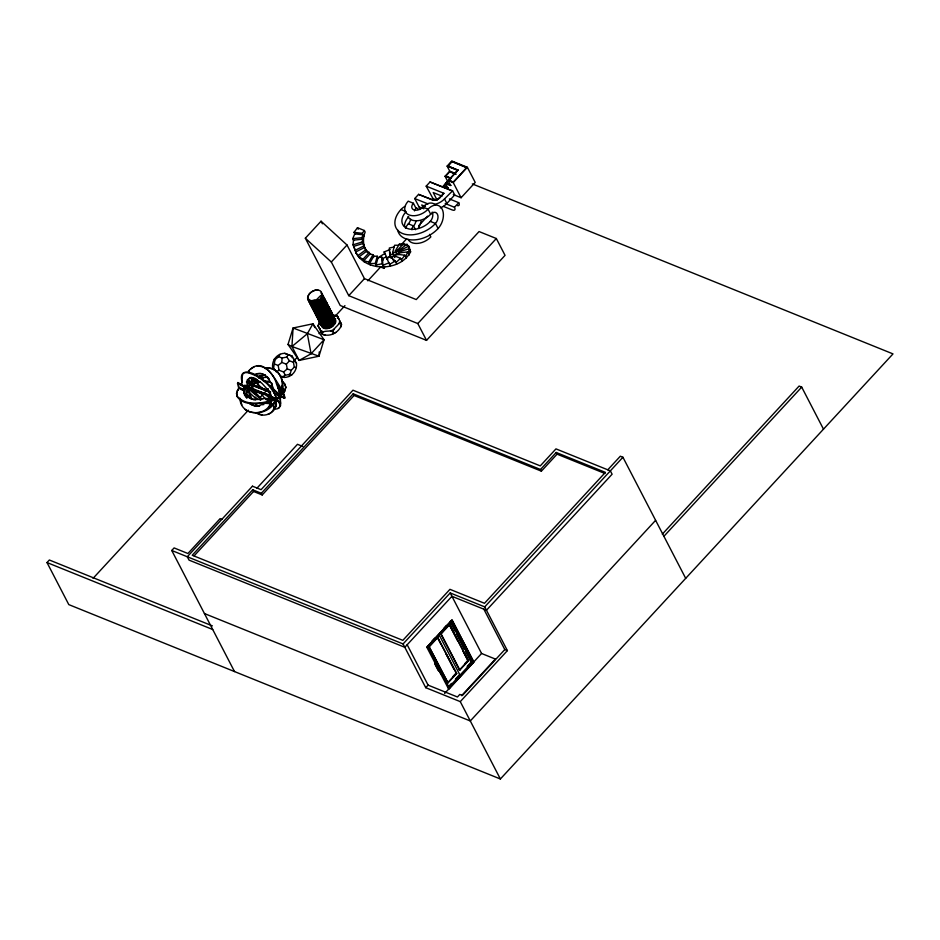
<?xml version="1.0" encoding="UTF-8"?>
<svg xmlns="http://www.w3.org/2000/svg" width="940" height="940" viewBox="0 0 940 940"><rect width="100%" height="100%" fill="white"/><g stroke="black" fill="none" stroke-linecap="round" stroke-linejoin="round"><path stroke-width="1.41" d="M244.318 387.151L244.635 389.736L240.123 387.914M273.775 369.737L272.635 367.54C271.66 360.22 277.265 353.358 284.738 353.311L292.105 356.107L296.453 363.193C297.428 370.513 291.823 377.375 284.35 377.422L280.191 375.977M275.549 370.865L273.563 368.022L275.044 359.703L278.698 356.671L280.026 354.31M291.894 374.849L290.025 374.273L285.302 375.272L283.598 371.97L279.051 370.243L278.158 365.484L281.812 362.44L282.082 358.034L278.698 356.671M319.236 351.948L318.977 356.213L291.941 346.519L293.08 327.99L312.914 323.806L324.041 339.74L318.977 356.213L299.143 360.408L288.016 344.463L293.08 327.99L324.041 339.74L311.081 353.781L299.143 360.408L291.941 346.519L288.016 344.463M242.309 375.894L243.013 373.568M309.624 300.906C308.861 312.527 331.35 302.421 322.279 295.595M314.336 309.988C313.561 321.609 336.062 311.504 326.991 304.678M315.006 311.281C314.324 321.832 334.323 314.642 328.882 306.675M317.027 315.17C316.334 325.722 336.344 318.531 330.904 310.576M319.048 319.071C316.933 332.96 342.254 325.381 333.042 316.357M321.738 324.265C321.045 330.786 330.727 329.212 333.312 325.44M400.887 252.684L399.841 250.663L408.736 246.163L410.604 251.826C400.546 271.343 365.507 272.483 355.637 251.991L364.532 247.502L367.657 252.555C362.887 246.879 362.429 238.725 365.166 232.027L364.379 230.512L357.47 227.727L353.992 232.356L355.038 234.377M359.809 258.406L356.424 253.506L352.994 244.823L353.499 240.182L362.617 239.207L362.311 241.98L363.886 245.011M408.524 253.424L409.029 248.795L399.712 251.638M244.212 386.963C240.934 398.513 255.997 401.251 264.68 398.407L270.391 400.71L267.865 396.515L264.504 394.353L244.8 387.315L237.479 383.403L238.678 387.891L236.469 393.39L237.327 396.668M270.473 401.368C261.908 401.639 271.589 405.128 270.473 401.368L265.926 399.524M279.11 387.914L281.377 388.831C284.832 378.996 277.041 366.365 265.997 368.139M324.782 303.256L324.993 302.081M326.803 307.145L327.014 305.97M329.494 312.339L329.705 311.163M331.503 316.228L331.714 315.053M334.405 320.246L333.582 322.655L331.338 324.911M278.264 388.572L281.612 389.924L280.061 394.401L280.602 395.435L283.187 392.967L282.881 390.617L280.59 389.701M236.598 393.966L237.338 391.592M285.748 387.104C285.09 392.25 281.706 389.078 282.776 385.353C283.199 375.812 275.232 366.236 265.045 368.539M280.496 405.728L280.39 396.339L284.75 398.384L284.033 397.738M267.935 402.849L270.321 403.812C266.866 413.33 252.12 415.245 244.846 409.288M335.803 332.49L333.712 333.065L333.077 331.832C333.488 327.179 339.845 325.628 339.681 320.834L341.572 324.57C339.516 332.255 329.646 337.66 322.244 334.099L318.108 325.804L318.942 323.219L318.249 326.121M247.749 379.76L247.596 386.481L250.275 383.555C244.271 372.722 249.229 388.96 245.692 385.905M375.26 263.505L377.245 256.221L373.803 256.232L369.526 263.529L375.26 263.505L376.822 266.537M394.177 247.008L389.325 248.019L389.771 254.799L391.334 257.83L394.189 255.562L392.626 252.531L394.612 245.246L398.913 245.234M290.025 374.273L291.224 370.36L294.302 367.023L293.421 362.253L294.749 359.891M257.678 380.406L257.49 382.016L260.262 381.546M340.75 327.144L341.431 324.23L337.378 316.052L334.605 315.217L337.437 316.251M334.299 324.1L334.875 322.726L334.264 323.947M353.757 240.687L352.712 238.678L354.779 233.872L363.075 234.812L361.841 237.691L363.404 240.722M397.796 254.822L398.619 252.895L407.737 251.92L409.311 254.94M405.669 256.714L407.737 251.92M248.371 387.973L249.241 385.952L251.05 385.048L260.086 388.467M279.133 395.223L278.252 397.232L276.442 398.137L272.741 389.336L279.133 395.223L275.244 393.649M276.853 393.472C282.799 396.68 276.407 385.012 276.055 382.357C273.211 374.296 266.478 365.742 257.137 366.06M248.783 371.735L249.488 370.384M320.752 295.466L316.404 299.837L311.692 300.73A7.297 4.735 -27.4 0 1 310.482 292.692A7.297 4.735 -27.4 0 1 321.386 292.14M320.81 297.992L321.421 296.77M322.831 301.893L323.442 300.659M325.452 304.548L322.596 308.05L319.506 309.53M326.133 305.853C324.488 309.624 319.741 312.068 315.77 310.764M327.473 308.449C325.828 312.209 321.092 314.665 317.109 313.349M327.531 310.976L328.142 309.742M330.833 314.935L329.247 317.356M332.854 318.825C331.209 322.596 326.474 325.052 322.49 323.736M379.384 266.49L383.99 268.358L385.001 266.349M280.496 405.739L278.593 408.207A24.91 9.212 42.7 0 1 274.492 408.947M247.796 379.466L249.288 378.338A17.355 6.709 43.9 0 1 252.696 378.362L254.129 378.797M251.885 377.88L250.745 382.921L248.148 381.875M252.531 377.669L251.403 382.016L254.658 378.855L254.094 378.221M282.082 358.034L286.806 357.047L288.134 354.686L292.105 356.107M291.941 346.519L307.333 333.747L312.914 323.806L314.888 327.59M289.062 376.423L290.389 374.061M368.738 262.013L373.015 254.717L370.019 253.988L363.733 260.779L368.738 262.013L370.313 265.033M407.713 245.81L403.777 243.425L397.491 250.228L399.065 253.26L396.845 254.035L395.282 251.004L399.559 243.719L404.564 244.941M248.336 371.194C263.153 355.156 274.198 377.904 281.377 388.831M237.374 390.547L237.961 389.701M244.635 389.736L246.445 387.386L245.892 386.998M250.686 383.896L249.993 384.848L250.886 384.049L246.797 382.322M279.286 407.525C281.941 404.165 274.938 395.728 276.384 404.752C274.809 413.706 263.282 418.218 255.986 412.754M353.992 232.356L362.288 233.296L364.379 230.512M394.506 257.043L396.598 254.27L404.893 255.198L406.456 258.23M401.415 259.839L404.893 255.198M283.516 392.532C287.522 390.029 281.93 389.724 283.516 392.532L281.248 391.616M283.328 393.649L281.06 395.799C285.325 400.992 284.867 393.049 281.072 392.732M323.196 305.676L324.171 304.478M326.192 308.379L322.455 311.516L319.248 312.433M327.907 314.759L328.882 313.572M330.892 317.462L328.647 319.718M332.913 321.351L327.578 325.099L323.16 325.029M254.717 375.554L257.067 373.697L261.014 373.415M432.988 198.587L426.196 186.143L430.038 181.972L452.575 190.832L454.713 194.944L446.864 203.451A12.455 8.096 -27.4 0 1 440.296 207.905M420.486 208.845A12.455 8.272 -68 0 1 419.087 206.964L414.728 198.552L418.582 194.38L432.482 199.75A5.734 3.725 -27.4 0 0 440.061 197.447L443.892 193.287L426.196 186.143M259.146 377.61L263.952 375.26M263.13 403.46C259.464 406.844 253.436 406.714 249.652 403.577M305.336 238.22L321.045 221.206L347.024 245.011L364.462 278.639L416.255 299.566L479.071 231.557L496.332 238.525L505.05 255.351L426.525 340.374L340.21 305.488L305.336 238.22L331.315 262.013L348.752 295.654L417.806 323.548L426.525 340.374M472.315 183.911L893 353.898L500.374 778.99L68.796 604.608L47 562.555L49.35 560.005L212.37 625.875M331.315 262.013L347.024 245.011M454.913 173.242L449.743 171.15L447.123 166.11L451.835 161.01L467.368 167.285L475.217 182.419L461.082 197.729L453.315 194.58M447.781 165.91L458.227 170.258L447.875 166.075L451.87 161.48L466.804 167.649L451.87 161.48M447.875 166.075L451.952 161.657M362.957 259.276L369.232 252.472L366.87 251.039L359.021 256.89L362.957 259.276L364.52 262.295M447.123 166.11L457.486 170.293L445.49 183.453L448.11 188.493L442.928 186.402L447.64 181.303L445.031 176.25L449.743 171.15M448.169 188.176L443.586 186.202L450.953 178.318L445.772 176.226L449.767 171.632L455.806 174.076M446.159 183.241L450.73 185.227L446.159 183.241L458.144 170.093M443.68 186.367L446.947 182.83M453.209 182.101L448.721 180.292L453.209 182.101L466.71 167.484M348.752 295.654L364.462 278.639M445.49 183.453L450.671 185.544L448.063 180.492L453.233 182.583L467.368 167.285M438.181 199.257L443.892 193.287M291.224 370.36L287.252 368.927L286.359 364.168L289.45 360.831L293.421 362.253M93.06 578.335L248.371 410.181M259.322 398.325L268.276 388.62M270.274 386.469L272.259 384.307M294.161 360.596L297.146 357.365M319.06 333.653L321.045 331.491M334.981 316.404L344.945 305.629M367.834 280.837L380.782 266.819M400.698 245.258L406.668 238.795M418.617 225.859L427.571 216.153M434.903 204.286A12.455 8.096 -27.4 0 0 444.503 198.904L452.575 190.832M325.087 335.134L322.314 334.299L321.668 333.054C324.77 329.635 330.715 332.631 334.041 329.094M337.272 318.108L338.024 317.297L337.378 316.052M443.351 206.365L452.175 209.937A6.721 2.491 42.7 0 0 454.478 207.27L458.72 202.688L449.426 198.928M234.518 671.571L171.75 550.476L174.112 547.926L187.918 553.507L220.113 518.645L221.84 519.338M252.696 489.787L192.23 555.246L402.837 640.352L449.954 589.333L484.488 603.292L605.407 472.362L556.21 452.481L540.512 469.483L353.205 393.801L261.332 493.265L252.696 489.787L253.565 491.467L262.201 494.957L354.075 395.481L541.381 471.163L557.079 454.161L604.949 473.502M194.098 555.857L253.565 491.467M256.914 488.224L297.487 444.303L302.798 446.441M417.806 323.548L496.332 238.525M403.072 643.947L450.19 592.94L484.711 606.888L507.389 650.621L460.271 701.628L425.738 687.681L403.072 643.947L171.75 550.476M431.789 641.386L434.738 638.201M443.574 628.637L446.512 625.441M426.96 647.237L452.081 620.024L473.878 662.077L448.756 689.279L426.784 647.167L451.917 619.954L473.701 662.007M428.981 646.544L437.617 637.191L456.358 673.346L447.722 682.698L428.981 646.544L448.063 682.84L456.711 673.486L437.276 637.05M442.681 631.715L440.754 633.783L459.507 669.95L468.144 660.597L449.39 624.43L445.56 628.59M429.322 646.685L437.958 637.332M440.413 633.654L441.107 633.924L449.743 624.571L468.484 660.738L459.848 670.091L459.155 669.809M607.769 469.812L620.33 456.206L622.926 457.251L685.695 578.347M484.711 606.888L622.926 457.251M425.738 687.681L428.099 685.131L457.439 696.986L459.801 694.437L462.386 695.482L504.792 649.575L507.389 650.621M453.139 676.33L456.018 673.205L456.711 673.486M464.912 663.57L467.791 660.456L468.484 660.738M448.533 686.564L451.482 683.38M455.406 679.127L459.331 674.873L460.024 675.155L439.332 635.229M467.18 666.366L471.105 662.124L465.77 651.82M448.239 687.904L471.798 662.394L450.436 621.187M444.655 693.45L481.574 653.488L495.38 659.069L461.564 695.682M655.615 520.325L470.294 720.968L204.438 613.55M662.3 534.178L799.106 386.058L801.702 387.104L823.487 429.157M663.899 536.305L801.702 387.104M440.261 197.212L439.72 197.753A6.357 4.124 -27.4 0 1 432.482 199.95L418.582 194.38M258.382 377.528L259.828 376.341L259.193 376.564M263.893 403.554L262.436 404.729L263.153 404.482M272.224 404.74C267.571 412.014 269.674 402.367 272.224 404.74L269.945 403.812M390.934 258.03L393.719 255.539L400.628 258.324L402.203 261.355M400.628 258.324L395.975 262.483L392.944 259.816M332.267 334.358L333.712 333.065M319.835 299.19L313.866 302.057M320.505 300.483L316.146 303.044M322.526 304.372L318.166 306.934L313.748 306.863M326.556 312.162L322.197 314.724L317.779 314.653M327.238 313.466L322.878 316.016M328.577 316.052L325.816 318.002M330.598 319.953L324.629 322.82M333.289 325.134L330.528 327.085M283.598 371.97L287.252 368.927M250.651 369.032L254.399 366.659M358.234 255.375L366.095 249.523M400.123 252.167L399.077 250.146L406.926 244.294L409.523 247.678M379.384 256.867L384.895 253.459M386.845 258.559L390.147 256.514L395.188 260.979L396.762 263.999M395.188 260.979L389.677 264.375L386.058 257.043L382.463 258.5L382.897 265.28L388.89 262.871L390.464 265.891M319.906 302.856L315.217 304.654L312.397 304.266M320.575 304.149L317.497 305.641M320.434 307.627L321.927 306.745M326.638 315.828L321.938 317.626L319.13 317.25M327.978 318.425L324.887 319.917M394.189 255.562L396.845 254.035M237.867 382.533C245.881 388.819 259.052 390.805 269.087 395.059C284.197 405.622 269.38 384.672 265.151 382.286A24.91 9.212 42.7 0 0 255.539 375.589L249.147 373.004M276.207 371.817L279.051 370.243M282.47 376.846L285.302 375.272M237.397 390.617L237.996 390.347M354.862 250.475L363.745 245.986L363.099 243.495L353.781 246.327L356.424 253.506M269.287 397.009L274.903 398.889L271.178 400.464L265.526 398.172M269.992 396.034L274.504 397.926M255.586 374.167C264.998 370.795 271.343 381.734 273.587 389.336M387.738 259.276L384.119 251.944L390.112 249.535M386.951 257.76L390.547 256.315L390.288 252.249M327.167 320.599L323.959 321.515L321.151 321.139M328.26 326.403L329.858 325.792M258.923 376.129L265.092 374.778M267.853 414.423C271.237 413.33 276.078 408.571 272.659 405.081C263.811 416.925 240.1 415.327 239.982 398.219M352.994 244.823L362.311 241.98M256.596 381.099L256.385 382.298L251.485 383.508L255.046 379.184L255.856 379.69M270.391 400.71C259.839 403.836 245.505 405.551 237.421 396.48M338.988 323.748L340.926 323.325M389.771 254.799L393.413 254.047M383.238 260.004L381.675 256.984L378.033 257.736L376.047 265.021L382.11 263.764L383.685 266.796M315.135 300.377L311.692 300.73M318.836 308.238L314.418 308.167M322.608 318.919L324.218 318.613M328.93 327.696L324.512 327.625M260.486 382.18L257.595 382.674L259.052 385.553L262.942 388.584L270.579 391.874M258.712 377.892L267.242 377.257M352.712 238.678L361.841 237.691M259.628 406.115L256.044 406.339L250.134 403.953M244.741 385.247L268.311 395.047M262.19 378.103L263.365 378.056M260.697 399.759L259.875 399.794L260.779 399.947M318.037 290.072C312.303 289.038 303.279 297.487 309.977 301.834C315.229 304.161 325.381 298.403 321.48 292.411M392.626 252.531L396.069 252.519M314.536 303.35L310.717 302.304M316.392 309.812L317.908 309.836M319.764 316.31L321.269 316.334M321.774 320.199L323.289 320.223M325.146 326.685L326.65 326.709M263.306 380.747L270.038 381.534M266.279 381.816L270.203 382.251M255.657 399.994L253.283 399.676M323.325 331.738L320.493 330.704L321.668 333.054M237.879 382.533C246.538 389.101 237.62 375.824 243.707 372.886A24.91 9.212 42.7 0 1 249.57 372.44M395.282 251.004L398.278 251.744M317.744 312.409L315.417 311.387M321.104 318.895L318.778 317.873M262.812 373.956L265.714 375.589M259.264 414.023L261.919 414.81M294.302 367.023L296.182 367.599M245.422 393.719L246.245 394.236L246.386 396.574M261.731 388.173L268.675 390.488M260.615 388.62L270.567 391.98M330.504 330.962L333.077 331.832M282.881 390.617L281.612 389.924M270.321 403.812C259.346 401.815 245.657 407.478 237.456 397.103L236.633 394.013M254.023 385.518L261.097 388.361L258.312 385.988L256.761 382.909L252.578 384.296L261.097 388.361M270.473 392.673L251.685 384.742L254.352 391.181L260.168 397.561A17.355 6.709 43.9 0 0 261.837 398.83M281.812 362.44L286.359 364.168M251.05 385.048L252.601 389.654L261.579 393.978L264.68 398.407M249.676 388.396L251.756 389.231M455.9 174.241L449.767 171.632M450.871 178.142L445.772 176.226M445.031 176.25L450.201 178.341M443.586 186.202L448.075 188.012M430.038 181.972L451.964 190.832M442.035 196.131L433.211 192.559L437.218 200.302M432.565 198.411L436.16 199.868M445.184 203.522L454.478 207.27M414.728 198.552L428.029 203.921M425.444 206.471L421.743 204.979L423.752 208.845M414.493 210.901A6.85 4.453 -27.4 0 1 416.009 208.304L413.4 203.251L408.219 201.16A14.323 9.306 -27.4 0 0 409.112 214.954A14.323 9.306 -27.4 0 0 428.064 209.185A14.323 9.518 -68 0 1 442.117 209.079A14.323 9.518 -68 0 1 438.099 228.526A24.91 16.18 -27.4 0 1 413.894 239.912A24.91 16.18 -27.4 0 1 397.702 230.089M413.4 203.251A6.85 4.453 -27.4 0 0 413.823 209.855A6.85 4.453 -27.4 0 0 422.894 207.094L428.064 209.185L430.685 214.226A6.85 4.547 -68 0 1 437.406 214.179A6.85 4.547 -68 0 1 435.478 223.485L438.099 228.526M419.087 206.964L422.589 208.375M400.957 209.526L406.127 211.618A17.437 11.327 -27.4 0 0 407.22 228.408A17.437 11.327 -27.4 0 0 430.297 221.393L435.478 223.485A24.91 16.18 -27.4 0 1 402.508 233.508A24.91 16.18 -27.4 0 1 400.957 209.526A14.323 9.518 -68 0 1 405.246 206.307M405.481 228.338A14.323 9.306 -27.4 0 1 408.36 223.826L413.541 225.917L415.504 229.701M284.738 353.311L288.134 354.686M274.762 364.109L278.158 365.484M282.082 376.505L284.35 377.422M254.611 378.256L256.267 378.949M251.274 377.492L257.137 380.16M254.564 379.184L256.843 380.101M252.954 380.183L257.49 382.016M252.155 380.43L256.62 382.228M280.954 392.062L283.187 392.967M246.386 381.993L250.275 383.555M274.374 393.461L278.264 395.035M280.414 396.175L284.279 397.726M274.621 393.954L278.51 395.529M240.628 384.413L244.494 385.976M271.554 398.172L276.748 400.264M238.678 387.891L244.376 390.206M239.947 389.031L243.354 390.406M268.112 402.085L270.438 403.025M470.505 661.877L473.09 662.923L451.74 621.716L428.182 647.225L449.531 688.433M447.381 682.558L448.063 682.84M47 562.555L212.722 629.518M261.99 393.026L263.059 393.484M245.505 386.646L246.292 386.998M296.453 363.193L293.538 359.867M274.104 359.221L275.044 359.703M272.635 367.54L273.563 368.022M320.94 292.998C329.247 299.12 310.447 309.331 308.156 299.825M321.609 294.302C329.928 300.412 311.116 310.635 308.825 301.129M322.961 296.899C331.268 303.009 312.456 313.231 310.165 303.726M324.3 299.484C332.619 305.606 313.807 315.828 311.516 306.311M326.321 303.385C334.628 309.495 315.828 319.718 313.525 310.212M328.342 307.274C336.649 313.384 317.838 323.607 315.546 314.101M329.012 308.579C337.319 314.688 318.519 324.911 316.216 315.405M330.351 311.163C338.67 317.285 319.859 327.508 317.567 317.99M331.033 312.468C339.34 318.578 320.528 328.8 318.237 319.295M331.703 313.76C338.94 319.06 325.381 327.99 320.129 323.09M333.724 317.661C342.031 323.771 323.219 333.994 320.928 324.488M268.863 396.281L269.721 396.798M397.491 250.228L399.853 251.662M274.903 398.889L267.63 395.329L269.851 397.467L271.178 400.464M245.587 385.823L244.988 385.377M311.058 301.681L309.377 300.072M312.056 304.901L313.079 305.571M317.438 315.276L318.46 315.946M319.459 319.177L320.47 319.847M320.798 321.774L321.821 322.432M322.82 325.663L323.83 326.333M245.704 393.049L246.292 393.437L247.443 388.784L246.903 387.762L244.706 390.394L244.882 391.44M270.321 397.221L270.861 398.255M257.419 406.08L255.375 404.517M258.112 406.021L255.88 404.306M254.658 385.764L252.437 383.614M248.959 388.49L255.704 394.224L252.601 389.654M279.438 394.518L265.656 381.757A24.91 9.212 42.7 0 0 256.044 375.048A24.534 9.071 42.7 0 0 249.641 372.463M255.187 397.044L257.149 398.807M256.655 399.347L247.702 390.934M250.745 382.921L248.477 379.842L249.864 377.704A17.355 6.122 41.6 0 1 253.189 377.821M284.139 396.868L284.973 397.69L283.645 393.202L285.877 387.68L284.879 383.966L282.447 381.311M246.315 397.115L244.905 395.658M266.925 376.529L268.311 377.998M268.769 378.432L269.345 379.043M282.517 381.957L284.926 384.589L285.725 387.092M250.204 398.513L246.644 394.577L246.868 398.219M250.251 397.785L246.738 393.789L247.631 389.677L251.262 399.042L250.393 397.937M324.852 298.897C329.693 306.146 313.102 313.572 310.846 305.018M326.192 301.493C331.045 308.731 314.454 316.169 312.186 307.615M326.862 302.786C331.714 310.036 315.123 317.462 312.856 308.907M333.594 315.758C338.435 323.007 321.844 330.445 319.588 321.891M399.077 250.146L400.628 252.179M312.738 306.558L313.408 307.498M321.48 323.43L322.15 324.37M286.806 357.047L289.45 360.831M251.826 399.042L248.054 388.678L259.581 398.196A17.355 6.122 41.6 0 0 261.296 399.43M453.233 182.583L461.082 197.729M444.503 198.904L446.864 203.451M556.21 452.481L557.079 454.161M429.521 234.366L430.837 236.892A14.323 9.306 -27.4 0 1 408.125 239.347M540.512 469.483L541.381 471.163M406.926 244.294L407.972 246.315M409.029 248.795L410.604 251.826M393.719 255.539L394.765 257.548M384.119 251.944L385.165 253.964M386.058 257.043L387.104 259.064M382.944 266.337L383.99 268.358M377.245 256.221L378.291 258.242M362.288 233.296L363.862 236.328M373.015 254.717L374.073 256.738M357.47 227.727L358.257 229.243M369.232 252.472L370.278 254.493M363.745 245.986L365.319 249.006M321.045 221.206L322.385 223.802M483.865 609.202L504.792 649.575M318.12 325.792L320.011 329.517L320.011 328.753M353.205 393.801L354.075 395.481M450.19 592.94L481.574 653.488M450.413 622.198L455.089 631.21M456.429 633.795L464.43 649.246M449.72 625.593L457.757 641.08M463.115 651.42L467.791 660.456M441.107 633.924L459.848 670.091M437.946 638.342L440.613 643.512M445.971 653.841L454.008 669.339M291.165 355.614L292.305 357.823M460.271 701.628L500.374 778.99M435.561 663.44L440.895 673.745M434.868 663.158L438.874 670.89M434.938 664.204L438.275 670.643M407.173 644.758L428.099 685.131M261.332 493.265L262.201 494.957M338.024 317.297L339.199 319.647M271.589 382.944L272.012 383.814M241.921 404.846L240.628 401.427M270.72 393.93L271.249 396.034M244.635 395.387C243.202 392.332 246.527 394.001 245.728 396.433M408.736 246.163L409.816 250.31M242.074 377.715L241.85 376.858L242.085 382.369M238.995 387.456L238.784 386.152M246.327 397.596L245.516 394.048M270.614 396.351L267.947 389.912L262.142 383.52A17.355 6.709 43.9 0 0 257.196 380.183M307.333 333.747L311.081 353.781M381.675 256.984L382.11 263.764M279.086 407.666A24.91 9.212 42.7 0 1 277.982 408.207M263.823 404.635A24.91 9.212 42.7 0 1 261.402 403.048M243.143 373.392A24.91 9.212 42.7 0 1 249.077 372.969M410.721 219.161A6.85 4.547 -68 0 1 408.36 223.826M411.885 229.783A6.85 4.453 -27.4 0 1 413.541 225.917A6.85 4.547 -68 0 0 415.891 221.253M430.685 214.226A14.323 9.306 -27.4 0 1 407.972 216.682M422.894 207.094A14.323 9.518 -68 0 1 435.326 204.814M421.073 221.217A14.323 9.518 -68 0 1 418.323 228.103M416.455 207.987A14.323 9.518 -68 0 1 418.57 209.35M404.517 226.517A17.437 11.327 -27.4 0 1 408.747 216.67M432.224 212.088A6.85 4.547 -68 0 1 430.297 221.393M458.72 202.688A6.721 2.491 42.7 0 1 457.545 205.672M282.529 386.375L282.74 389.736L281.765 389.16L282.447 385.482L282.529 386.375M280.543 403.048L280.461 404.235L277.206 399.629L279.909 396.715L280.543 403.048M276.101 402.496C275.831 413.365 271.061 404.517 276.09 401.169L276.101 402.496M271.272 402.531L271.155 403.284L272.823 404.153L276.007 399.676L271.249 401.11L271.272 402.531M281.236 389.595L279.873 393.519L277.512 384.66L281.236 389.595M244.494 390.864L244.118 393.425L244.494 390.864M248.395 386.575L247.949 387.632L248.395 386.575M279.556 395.564L279.098 396.61L279.556 395.564M277.5 398.337L276.607 399.136L277.5 398.337M252.461 486.191L187.283 556.75L189.034 560.111L404.823 647.308L451.929 596.301L486.462 610.248L612.105 474.218L610.354 470.858L555.975 448.885L540.277 465.888L352.97 390.206L261.097 489.67L252.461 486.191"/></g></svg>
